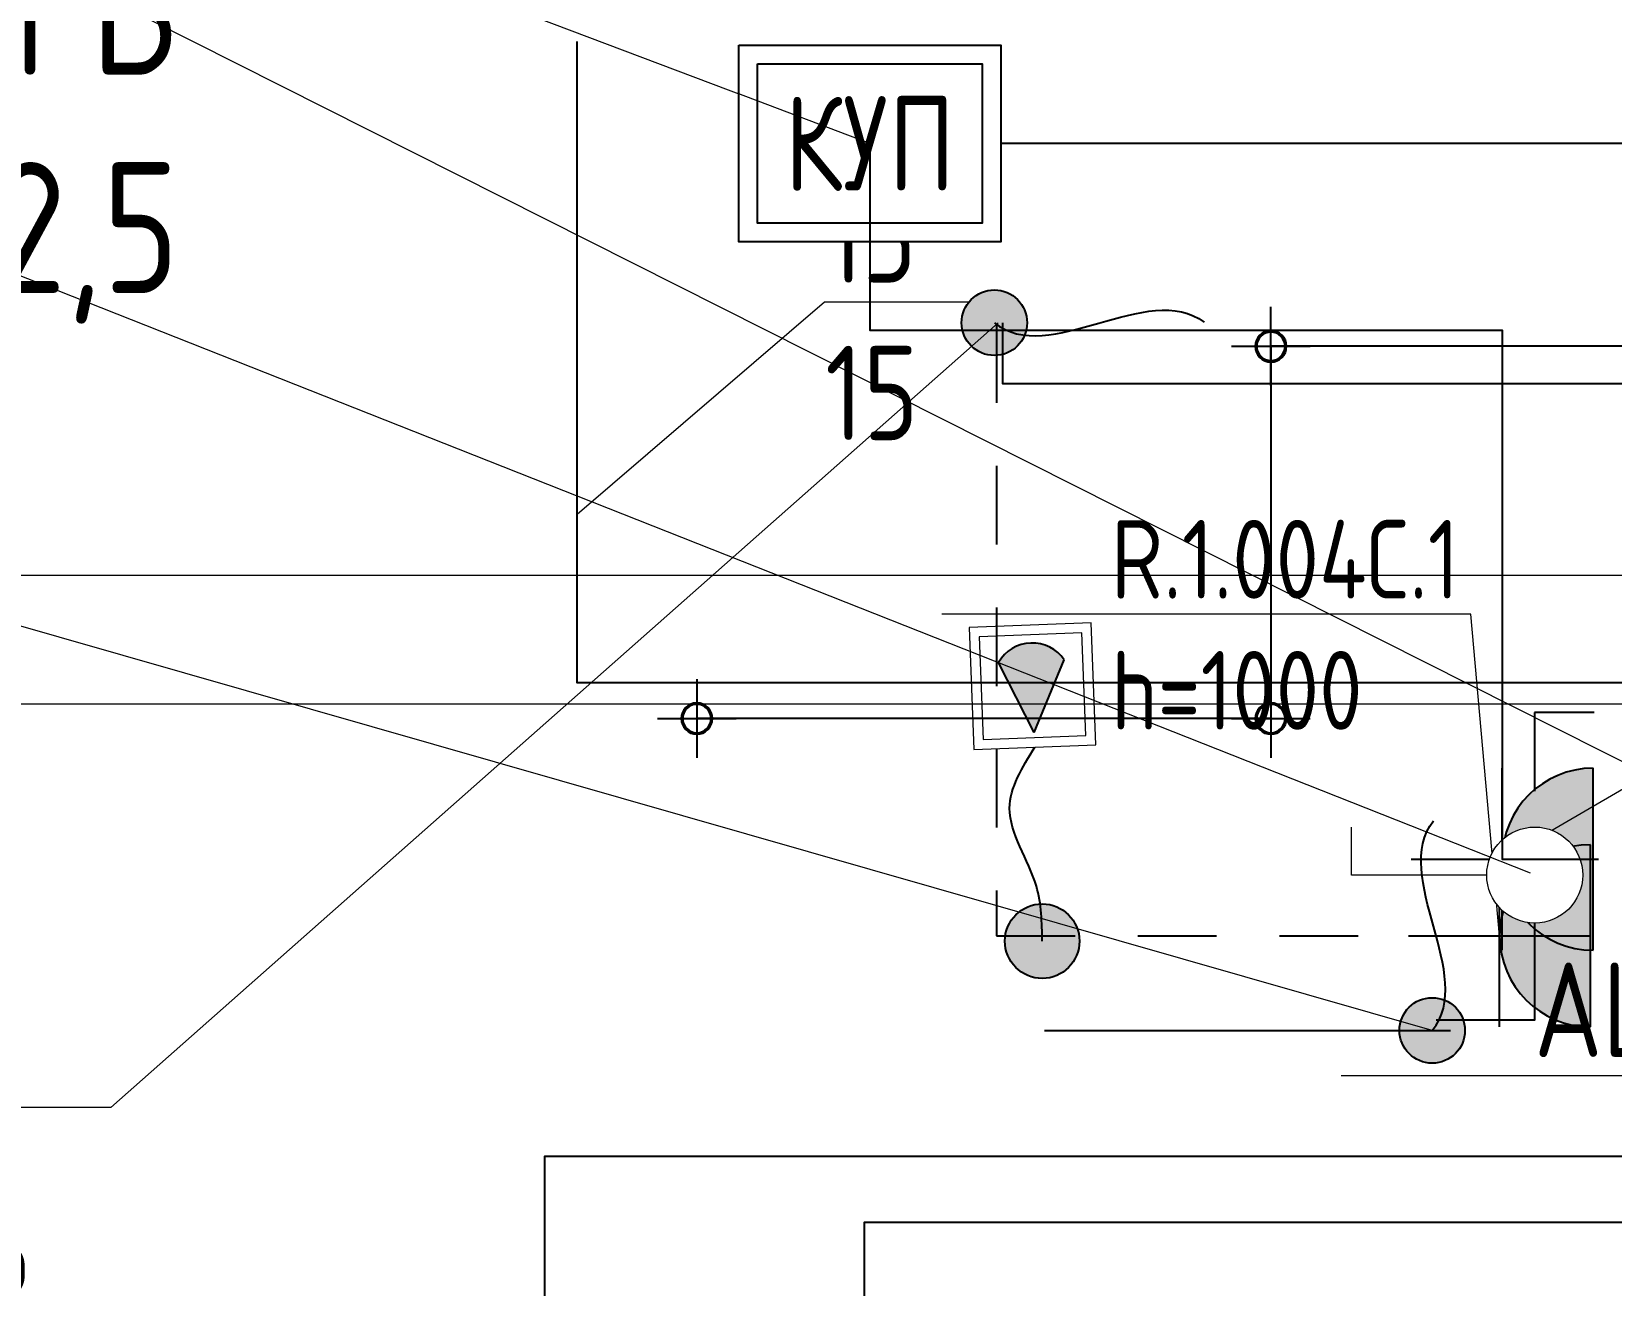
# Model space of a CAD drawing. Header units: millimetres. Extents: x -298345 to 861279, y -149517 to 72226.
# Drawn here: x 190290 to 193303, y 40010 to 42402 of the extents above; entities that cross this region are included whole.
import ezdxf
from ezdxf import colors
from ezdxf.entities.mleader import LeaderData, LeaderLine
from ezdxf.enums import TextEntityAlignment as Align
from ezdxf.math import Vec2, Vec3

# ---------------------------------------------------------------- set-up
doc = ezdxf.new("R2010")
doc.units = ezdxf.units.MM
doc.linetypes.add('JIS_02_0.7', pattern=[1.35, 0.75, -0.6])
doc.layers.get('0').update_dxf_attribs({"plot": 0})
for name, color, linetype in [('0_UNC_1 Сети. Оборудование', 1, 'Continuous'), ('0_UNC_10 ОВ. Оборудование', 1, 'Continuous'), ('0_UNC_12 ДСУП. Оборудование', 104, 'Continuous'), ('0_UNC_12 ДСУП. Трассы', 104, 'Continuous'), ('0_UNC_2 Розетки. Трассы', 1, 'Continuous'), ('0_UNC_3 Свет. Выключатели 230', 1, 'Continuous'), ('0_UNC_3 Свет. Выключатели 230. Трассы', 1, 'Continuous'), ('0_UNC_3 Свет. Трассы', 1, 'Continuous'), ('0_UNC_3.2 Аварийный свет. Оборудование', 1, 'Continuous'), ('0_UNC_3.2 Аварийный свет. Трассы', 1, 'Continuous'), ('0_UNC_4 LED. Выключатели', 1, 'Continuous'), ('0_UNC_4 LED. Оборудование 24', 1, 'Continuous'), ('0_UNC_6 WD. Оборудование', 1, 'Continuous'), ('0_UNC_9 ВК. Оборудование', 5, 'Continuous')]:
    doc.layers.add(name, color=color, linetype=linetype)
doc.layers.add('0_UNC_2 Розетки. Оборудование', color=7, linetype='Continuous', true_color=0x991b1e)
doc.layers.add('0_UNC_3 Свет. Оборудование', color=7, linetype='Continuous', true_color=0x991b1e)
doc.styles.add('Unecom', font='GOST2304A_0.ttf', dxfattribs={"height": 2.5})
doc.styles.add('СПДС1.8', font='isocpeur.ttf', dxfattribs={"width": 0.8, "height": 1.8})
doc.linetypes.add('зигзаг', pattern='A,0.00254,-5.08,[131,ltypeshp.shx,S=5.08,R=0,X=-5.08,Y=0],-10.16,[131,ltypeshp.shx,S=5.08,R=180,X=5.08,Y=0],-5.08', length=20.32254)
pattern_1 = [(0, (-2.5674, 3.856), (0, 6.985), [5.08, -1.905]), (90, (-2.5674, 3.856), (-6.985, 4e-16), [5.08, -1.905])]

# ---------------------------------------------------------------- blocks, each defined once
blk = doc.blocks.new('_None')
blk = doc.blocks.new('*U310')
at = {"ltscale": 0.4}
h = blk.add_hatch(color=0, dxfattribs=at)
h.dxf.hatch_style = 1
h.paths.add_polyline_path([(0, 1.737, 0.414214), (-1.737, 0), (0, 0)])
h = blk.add_hatch(color=0, dxfattribs=at)
h.dxf.hatch_style = 1
h.paths.add_polyline_path([(0, 1.737), (0, 0), (1.737, 0, 0.414214)])
at = {"color": 0, "ltscale": 0.4}
blk.add_lwpolyline([(0, 3.475), (0, 0)], dxfattribs=at)
at = {"color": 0, "linetype": 'ByBlock', "lineweight": -2}
for points in [[(-1.737, 1.737), (1.737, 1.737)], [(-1.737, 0), (1.737, 0)]]:
    blk.add_lwpolyline(points, dxfattribs=at)
blk.add_arc((0, 0), 1.737, 0, 180, dxfattribs=at)
at = {"color": 18, "true_color": 0x000000, "style": 'Unecom', "flags": 1}
for tag, p in [('НАЗНАЧЕНИЕ', (-2.52, 0.678)), ('ГРУППА', (-2.52, -2.272))]:
    blk.add_attdef(tag, p, '', height=2.5, rotation=180, dxfattribs=at)
at = {"layer": 'Defpoints', "style": 'Unecom'}
for tag, p in [('АТРИБУТ', (12.974, 0.678)), ('МОДЕЛЬ', (12.974, -2.272))]:
    blk.add_attdef(tag, p, '', height=2.5, rotation=180, dxfattribs=at)
blk = doc.blocks.new('*U328')
at = {"ltscale": 0.4}
h = blk.add_hatch(color=0, dxfattribs=at)
h.dxf.hatch_style = 1
h.paths.add_polyline_path([(0, -1.737), (0, 0), (-1.737, 0, 0.414214)])
h = blk.add_hatch(color=0, dxfattribs=at)
h.dxf.hatch_style = 1
h.paths.add_polyline_path([(0, -1.737, 0.414214), (1.737, 0), (0, 0)])
at = {"color": 0, "linetype": 'ByBlock', "lineweight": -2}
for points in [[(1.737, 0), (-1.737, 0)], [(1.737, -1.737), (-1.737, -1.737)]]:
    blk.add_lwpolyline(points, dxfattribs=at)
at = {"color": 0, "ltscale": 0.4}
blk.add_lwpolyline([(0, -3.475), (0, 0)], dxfattribs=at)
at = {"color": 0, "linetype": 'ByBlock', "lineweight": -2}
blk.add_arc((0, 0), 1.737, 180, 0, dxfattribs=at)
at = {"color": 18, "true_color": 0x000000, "style": 'Unecom', "flags": 1}
for tag, p in [('НАЗНАЧЕНИЕ', (-2.52, 0.678)), ('ГРУППА', (-2.52, -2.272))]:
    blk.add_attdef(tag, p, '', height=2.5, rotation=180, dxfattribs=at)
at = {"layer": 'Defpoints', "style": 'Unecom'}
for tag, p in [('АТРИБУТ', (12.974, 0.678)), ('МОДЕЛЬ', (12.974, -2.272))]:
    blk.add_attdef(tag, p, '', height=2.5, rotation=180, dxfattribs=at)
blk = doc.blocks.new('*U160')
h = blk.add_hatch()
h.set_pattern_fill('ANGLE', color=0)
h.set_pattern_definition(pattern_1)
h.paths.add_polyline_path([(1.25, -1.25, 1), (-1.25, -1.25, 1)])
at = {"linetype": 'ByBlock'}
h = blk.add_hatch(color=0, dxfattribs=at)
h.dxf.hatch_style = 1
h.paths.add_polyline_path([(-1.25, -1.25, 1), (1.25, -1.25, 1)])
at = {"color": 0, "linetype": 'ByBlock'}
blk.add_circle((0, -1.25), 1.25, dxfattribs=at)
at = {"color": 0, "linetype": 'ByBlock', "start_tangent": (-6.497386, -7.49885), "end_tangent": (-7.960876, -9.803851)}
blk.add_spline([(0, -1.25), (-0.184, -9.248)], degree=3, dxfattribs=at)
blk = doc.blocks.new('Протечки2')
at = {"linetype": 'ByBlock'}
h = blk.add_hatch(color=5, dxfattribs=at)
h.dxf.hatch_style = 1
h.paths.add_polyline_path([(-177.7, 0, 1), (177.7, 0, 1)])
h = blk.add_hatch(color=5, dxfattribs=at)
h.dxf.hatch_style = 1
h.paths.add_polyline_path([(0, -994.6), (-156.5, -1335, 0.549868), (156.5, -1335)])
at = {"color": 5, "linetype": 'ByBlock', "lineweight": 5}
blk.add_lwpolyline([(290.8, -924.8), (-290.8, -924.8), (-290.8, -1506.4), (290.8, -1506.4)], close=True, dxfattribs=at)
blk.add_lwpolyline([(244.6, -971), (-244.6, -971), (-244.6, -1460.2), (244.6, -1460.2), (244.6, -971)], dxfattribs=at)
at = {"color": 5, "linetype": 'ByBlock'}
for points in [[(0, -994.6), (-156.5, -1335)], [(0, -994.6), (156.5, -1335)]]:
    blk.add_lwpolyline(points, dxfattribs=at)
blk.add_circle((0, 0), 177.7, dxfattribs=at)
blk.add_arc((0, -1235.7), 185.4, 212.38999, 327.61001, dxfattribs=at)
blk.add_spline([(0, 0), (17.7, -263), (130.8, -638.9), (0, -924.8)], degree=3, dxfattribs=at)
blk = doc.blocks.new('ELF Встраиваемый точечный светильник - Точечный встраиваемый светильник-1896823-План расположения приборов освещения_ выключателей_ групп освещения 1-го этажа на отм_ 0_000')
at = {"color": 0}
for p, q in [((0, 75), (0, -75)), ((-75, 0), (75, 0))]:
    blk.add_line(p, q, dxfattribs=at)
for radius, start, end in [(30, 0, 180), (30, 180, 360), (27, 0, 180), (27, 180, 360)]:
    blk.add_arc((0, 0), radius, start, end, dxfattribs=at)
at = {"color": 0, "style": 'Unecom', "flags": 9}
for tag in ['ГРУППА', 'МОЩНОСТЬ', 'НАИМЕНОВАНИЕ']:
    blk.add_attdef(tag, (0, 0), '', height=2.5, dxfattribs=at)
blk = doc.blocks.new('ELF Встраиваемый точечный светильник - Точечный встраиваемый светильник-V152-План расположения приборов освещения_ выключателей_ групп освещения 1-го этажа на отм_ 0_000')
at = {"color": 0}
for p, q in [((0, -75), (0, 75)), ((-75, 0), (75, 0))]:
    blk.add_line(p, q, dxfattribs=at)
for radius, start, end in [(30, 0, 180), (30, 180, 0), (27, 360, 180), (27, 180, 360)]:
    blk.add_arc((0, 0), radius, start, end, dxfattribs=at)
at = {"color": 0, "style": 'Unecom', "flags": 9}
for tag in ['ГРУППА', 'МОЩНОСТЬ', 'НАИМЕНОВАНИЕ']:
    blk.add_attdef(tag, (0, 0), '', height=2.5, dxfattribs=at)
blk = doc.blocks.new('*U112')
at = {"color": 0}
blk.add_wipeout([(-0.867, 0.857), (-0.864, 0.935), (-0.849, 1.041), (-0.806, 1.186), (-0.751, 1.301), (-0.648, 1.44), (-0.501, 1.575), (-0.34, 1.661), (-0.16, 1.719), (0.007, 1.733), (0.198, 1.711), (0.389, 1.64), (0.524, 1.558), (0.642, 1.449), (0.758, 1.3), (0.813, 1.168), (0.85, 1.021), (0.863, 0.87), (0.856, 0.748), (0.834, 0.63), (0.785, 0.505), (0.707, 0.365), (0.629, 0.271), (0.522, 0.175), (0.379, 0.087), (0.199, 0.027), (0, 0), (-0.126, 0.012), (-0.303, 0.055), (-0.47, 0.138), (-0.589, 0.231), (-0.721, 0.391), (-0.796, 0.536), (-0.855, 0.723)], dxfattribs=at)
blk.add_wipeout([(-0.867, 0.867), (-0.862, 0.958), (-0.842, 1.074), (-0.806, 1.186), (-0.751, 1.301), (-0.687, 1.396), (-0.608, 1.485), (-0.501, 1.575), (-0.409, 1.632), (-0.271, 1.691), (-0.16, 1.719), (-0.037, 1.733), (0.05, 1.733), (0.198, 1.711), (0.339, 1.665), (0.438, 1.615), (0.555, 1.533), (0.642, 1.449), (0.727, 1.34), (0.789, 1.228), (0.838, 1.09), (0.863, 0.952), (0.863, 0.788), (0.834, 0.63), (0.775, 0.477), (0.707, 0.365), (0.629, 0.271), (0.522, 0.175), (0.411, 0.104), (0.281, 0.047), (0.117, 0.008), (-0.059, 0.002), (-0.194, 0.022), (-0.346, 0.072), (-0.47, 0.138), (-0.589, 0.231), (-0.679, 0.328), (-0.763, 0.455), (-0.83, 0.617), (-0.86, 0.757)], dxfattribs=at)
at = {"color": 0, "lineweight": 13}
blk.add_lwpolyline([(0, 1.734), (0, 4.179), (0.867, 4.179)], dxfattribs=at)
blk.add_circle((0, 0.867), 0.867, dxfattribs=at)
blk.add_circle((0, 0.867), 0.867, dxfattribs=at)
blk.add_circle((0, 0.867), 0.867, dxfattribs=at)
blk.add_circle((0, 0.867), 0.867, dxfattribs=at)
blk.add_circle((0, 0.867), 0.867, dxfattribs=at)
blk.add_circle((0, 0.867), 0.867, dxfattribs=at)
at = {"color": 0, "style": 'Unecom', "flags": 9}
for tag in ['ГРУППА', 'НАИМЕНОВАНИЕ']:
    blk.add_attdef(tag, (0, 0), '', height=2.5, dxfattribs=at)
blk = doc.blocks.new('*U226')
h = blk.add_hatch()
h.set_pattern_fill('ANGLE', color=0)
h.set_pattern_definition(pattern_1)
h.paths.add_polyline_path([(1.25, -1.25, 1), (-1.25, -1.25, 1)])
at = {"linetype": 'ByBlock'}
h = blk.add_hatch(color=0, dxfattribs=at)
h.dxf.hatch_style = 1
h.paths.add_polyline_path([(1.25, -1.26, 1), (-1.25, -1.24, 1)])
at = {"color": 0, "linetype": 'ByBlock'}
blk.add_circle((0, -1.25), 1.25, dxfattribs=at)
at = {"color": 0, "linetype": 'ByBlock', "start_tangent": (6.556423, 7.447288), "end_tangent": (8.038076, 9.740656)}
blk.add_spline([(0, -1.25), (0.248, 6.746)], degree=3, dxfattribs=at)
blk = doc.blocks.new('*U28')
at = {"linetype": 'ByBlock'}
blk.add_wipeout([(1.881, 2.516), (1.881, -2.484), (-1.869, -2.484), (-1.869, 2.516)], dxfattribs=at)
at = {"linetype": 'ByBlock', "lineweight": -2}
for points in [[(1.881, 2.516), (1.881, -2.484), (-1.869, -2.484), (-1.869, 2.516)], [(1.524, 2.159), (1.524, -2.127), (-1.512, -2.127), (-1.512, 2.159)]]:
    blk.add_lwpolyline(points, close=True, dxfattribs=at)
at = {"linetype": 'ByBlock', "lineweight": -2, "style": 'СПДС1.8', "width": 0.8}
blk.add_text('КУП', height=1.8, rotation=270, dxfattribs=at).set_placement((0.006, 0.016), align=Align.MIDDLE_CENTER)

msp = doc.modelspace()

# ---------------------------------------------------------------- linework, layer by layer
at = {"layer": '0_UNC_12 ДСУП. Трассы'}
msp.add_lwpolyline([(191287.7, 43111.9), (191287.7, 43387.1), (193836.6, 43387.1), (193836.6, 42188.5), (191888.6, 42188.5)], dxfattribs=at)
at = {"layer": '0_UNC_2 Розетки. Трассы', "color": 1, "ltscale": 200}
msp.add_lwpolyline([(191330.1, 43179.1), (191330.1, 43178.6), (194018.2, 43178.6), (194018.2, 41880.2), (194018.2, 41730.2), (192142.1, 41730.2), (192142.1, 41846.7)], dxfattribs=at)
at = {"layer": '0_UNC_2 Розетки. Трассы', "color": 1, "linetype": 'JIS_02_0.7', "ltscale": 200}
msp.add_lwpolyline([(192130.1, 41843.6), (192130.1, 40677.3), (193263.6, 40677.3)], dxfattribs=at)
at = {"layer": '0_UNC_3 Свет. Выключатели 230. Трассы', "linetype": 'JIS_02_0.7', "ltscale": 200}
msp.add_lwpolyline([(193540.2, 40900.5), (193540.2, 40900.5), (193540.2, 40900.5), (193540.2, 41103.4), (193156.8, 41103.4), (193156.8, 40791.2)], dxfattribs=at)
at = {"layer": '0_UNC_3 Свет. Трассы'}
for points in [[(193540.2, 40900.5), (193540.2, 41091.7), (193540.2, 41801.7), (192653.6, 41801.7), (192653.6, 41091.7), (191558.6, 41091.7)], [(193156.8, 40791.2), (193156.8, 40516.1), (192969, 40516.1)]]:
    msp.add_lwpolyline(points, dxfattribs=at)
at = {"layer": '0_UNC_3.2 Аварийный свет. Трассы'}
for points in [[(194151.8, 34482.1), (194151.8, 35852.4), (192430.6, 35852.4), (192430.6, 35336.8), (190075.1, 35336.8), (190075.1, 38026.7), (193107.6, 38026.7), (193107.6, 38995.2), (194482.3, 38995.2), (194482.3, 39701.2), (195234.6, 39701.2), (195234.6, 40097.7), (194018.2, 40097.7), (194018.2, 43271.1), (193498.6, 43271.1), (193498.6, 41259.5), (193398.6, 41159.5), (191330.1, 41159.5), (191330.1, 42382.8)], [(186157.4, 37824.6), (189648, 37824.6), (189648, 38222.2), (189648, 38222.2), (191878.6, 38222.2), (191878.6, 38222.2), (191878.6, 40131.3), (191878.6, 40131.3), (193498.6, 40131.3), (193638.4, 40131.3), (193638.4, 41059.5), (193538.4, 41159.5), (191330.1, 41159.5), (191330.1, 42382.8)]]:
    msp.add_lwpolyline(points, dxfattribs=at)
msp.add_lwpolyline([(186205, 31822.8), (185320.9, 31822.8), (185320.9, 30606.4), (187113.6, 30606.4, -1), (187313.6, 30606.4), (187744.3, 30606.4, -1), (187944.3, 30606.4), (189368.6, 30606.4), (189368.6, 37724.6, -1), (189368.6, 37924.6), (189368.6, 38446.7), (189368.6, 38446.7), (191268.6, 38446.7), (191268.6, 38446.7), (191268.6, 40256.7), (191268.6, 40256.7), (193498.6, 40256.7), (193498.6, 40256.7), (193498.6, 41059.5), (193398.6, 41159.5), (191330.1, 41159.5), (191330.1, 42382.8)], format="xyb", dxfattribs=at)
at = {"layer": '0_UNC_4 LED. Оборудование 24', "color": 6, "linetype": 'зигзаг', "ltscale": 10}
msp.add_lwpolyline([(192222, 40496.7), (192996.4, 40496.7)], dxfattribs=at)

# ---------------------------------------------------------------- block references
at = {"layer": '0_UNC_12 ДСУП. Оборудование', "xscale": 100, "yscale": 100, "zscale": 100, "rotation": 89.99999999999999}
msp.add_blockref('*U310', (193268.6, 40823.3), dxfattribs=at)
at = {"layer": '0_UNC_2 Розетки. Оборудование', "linetype": 'ByBlock', "xscale": 49.99999999999999, "yscale": 49.99999999999999, "zscale": 49.99999999999999, "rotation": 91.44414971166562}
msp.add_blockref('*U160', (192063.7, 41845.1), dxfattribs=at)
at = {"layer": '0_UNC_2 Розетки. Оборудование', "xscale": 100, "yscale": 100, "zscale": 100, "rotation": 270}
msp.add_blockref('*U328', (193263.6, 40677.3), dxfattribs=at)
at = {"layer": '0_UNC_3 Свет. Оборудование'}
for name, p in [('ELF Встраиваемый точечный светильник - Точечный встраиваемый светильник-V152-План расположения приборов освещения_ выключателей_ групп освещения 1-го этажа на отм_ 0_000', (192653.6, 41801.7)), ('ELF Встраиваемый точечный светильник - Точечный встраиваемый светильник-1896823-План расположения приборов освещения_ выключателей_ групп освещения 1-го этажа на отм_ 0_000', (191558.6, 41091.7)), ('ELF Встраиваемый точечный светильник - Точечный встраиваемый светильник-1896823-План расположения приборов освещения_ выключателей_ групп освещения 1-го этажа на отм_ 0_000', (192653.6, 41091.7))]:
    msp.add_blockref(name, p, dxfattribs=at)
at = {"layer": '0_UNC_3 Свет. Оборудование', "linetype": 'ByBlock', "xscale": 49.99999999999999, "yscale": 49.99999999999999, "zscale": 49.99999999999999, "rotation": 1.444149711665488}
msp.add_blockref('*U226', (192959.8, 40559.2), dxfattribs=at)
at = {"layer": '0_UNC_6 WD. Оборудование', "color": 5, "xscale": 0.4004346142049287, "yscale": 0.4004346142049287, "zscale": 0.4004346142049287, "rotation": 182.1972767359198}
msp.add_blockref('Протечки2', (192217.4, 40667.1), dxfattribs=at)

# ---------------------------------------------------------------- leaders
at = {"layer": '0_UNC_1 Сети. Оборудование'}
ml = msp.add_multileader_mtext('Standard', dxfattribs=at)
ml.set_content('От ГРЩ-ХБК \\P1кл ЩР-КПП1\\P1кл ЩР-КПП2', color=7, style='Unecom')
ml.set_leader_properties(color=7, linetype='ByLayer', lineweight=13)
ml.set_arrow_properties(name='NONE')
ml.build(insert=Vec2(0, 0))
ml.multileader.update_dxf_attribs({"has_dogleg": 0, "text_left_attachment_type": 6, "text_right_attachment_type": 6, "text_bottom_attachment_type": 10, "dogleg_length": 0.08, "arrow_head_size": 0, "scale": 100})
ctx = ml.context
ctx.base_point, ctx.scale, ctx.char_height, ctx.arrow_head_size, ctx.plane_origin = Vec3(52991, 43394.9), 100, 350, 0, Vec3(39837.3, 41901.2)
ctx.left_attachment, ctx.right_attachment, ctx.top_attachment = 6, 6, 10
notes = []
notes.append((ctx, [(0, (1, 1, 0), (52983, 43394.9), (1, 0), 8, [(0, [(52076.5, 43987.2)], 0, [])])]))
ctx.mtext.insert, ctx.mtext.width, ctx.mtext.flow_direction = Vec3(52993, 43814.9), 3013.987, 5
ml = msp.add_multileader_mtext('Standard', dxfattribs=at)
ml.set_content('ЩО-1\\Pот ЩР-01\\PВxШxГ 600x400x200 мм', color=7, style='Unecom')
ml.set_leader_properties(color=7, linetype='ByLayer', lineweight=13)
ml.set_arrow_properties(name='NONE')
ml.build(insert=Vec2(0, 0))
ml.multileader.update_dxf_attribs({"has_dogleg": 0, "text_left_attachment_type": 6, "text_right_attachment_type": 6, "text_bottom_attachment_type": 10, "arrow_head_size": 0, "scale": 150})
ctx = ml.context
ctx.base_point, ctx.scale, ctx.char_height, ctx.arrow_head_size, ctx.landing_gap_size, ctx.plane_origin = Vec3(40486.6, 41610.9), 150, 350, 0, 3, Vec3(25547.4, 40636.7)
ctx.left_attachment, ctx.right_attachment, ctx.top_attachment = 6, 6, 10
notes.append((ctx, [(1, (1, 1, 0), (43473.3, 41610.9), (-1, 0), 12, [(0, [(44505, 43674.5)], 0, [])])]))
ctx.mtext.insert, ctx.mtext.width, ctx.mtext.flow_direction = Vec3(40489.6, 42030.9), 3141.572, 5
ml = msp.add_multileader_mtext('Standard', dxfattribs=at)
ml.set_content('FCP21\\Pот ЩСПЗ-ХБК', color=7, style='Unecom')
ml.set_leader_properties(color=7, linetype='ByLayer', lineweight=13)
ml.set_arrow_properties(name='NONE')
ml.build(insert=Vec2(0, 0))
ml.multileader.update_dxf_attribs({"has_dogleg": 0, "text_left_attachment_type": 6, "text_right_attachment_type": 6, "text_bottom_attachment_type": 10, "dogleg_length": 0.08, "arrow_head_size": 0, "scale": 100})
ctx = ml.context
ctx.base_point, ctx.scale, ctx.char_height, ctx.arrow_head_size, ctx.plane_origin = Vec3(52989, 37930.6), 100, 350, 0, Vec3(30931.3, 39658.7)
ctx.left_attachment, ctx.right_attachment, ctx.top_attachment = 6, 6, 10
notes.append((ctx, [(0, (1, 1, 0), (52981, 37930.6), (1, 0), 8, [(0, [(48647.3, 41770.3)], 0, [])])]))
ctx.mtext.insert, ctx.mtext.width, ctx.mtext.flow_direction = Vec3(52991, 38350.6), 2509.844, 5
at = {"layer": '0_UNC_10 ОВ. Оборудование', "ltscale": 2}
ml = msp.add_multileader_mtext('Standard', dxfattribs=at)
ml.set_content('ЭКВ.0.004Т.1', color=7, style='Unecom')
ml.set_leader_properties(color=7, linetype='ByLayer', lineweight=13)
ml.set_arrow_properties(name='NONE')
ml.build(insert=Vec2(0, 0))
ml.multileader.update_dxf_attribs({"text_left_attachment_type": 6, "text_right_attachment_type": 6, "text_bottom_attachment_type": 10, "dogleg_length": 0, "arrow_head_size": 0, "scale": 100})
ctx = ml.context
ctx.base_point, ctx.scale, ctx.char_height, ctx.arrow_head_size, ctx.plane_origin = Vec3(52381.9, 40940.9), 100, 250, 0, Vec3(54802.3, 44371.1)
ctx.left_attachment, ctx.right_attachment, ctx.top_attachment = 6, 6, 10
notes.append((ctx, [(1, (1, 1, 0), (52381.9, 40940.9), (1, 0), 0, [(0, [(51665.1, 40309.9)], 0, [])])]))
ctx.mtext.insert, ctx.mtext.width, ctx.mtext.flow_direction = Vec3(52383.9, 41240.9), 2380.341, 5
at = {"layer": '0_UNC_12 ДСУП. Трассы', "ltscale": 2}
ml = msp.add_multileader_mtext('Standard', dxfattribs=at)
ml.set_content('РЕ.1.004C.1\\PПУГВ 1х2,5', color=7, style='Unecom')
ml.set_leader_properties(color=7, linetype='ByLayer', lineweight=13)
ml.build(insert=Vec2(0, 0))
ml.multileader.update_dxf_attribs({"text_left_attachment_type": 6, "text_right_attachment_type": 6, "text_bottom_attachment_type": 10, "dogleg_length": 0, "arrow_head_size": 0, "scale": 100})
ctx = ml.context
ctx.base_point, ctx.scale, ctx.char_height, ctx.arrow_head_size, ctx.plane_origin = Vec3(194852.3, 41849.7), 100, 250, 0, Vec3(186078.1, 36116.9)
ctx.left_attachment, ctx.right_attachment, ctx.top_attachment, ctx.text_align_type = 6, 6, 10, 2
notes.append((ctx, [(0, (1, 1, 0), (194852.3, 41849.7), (1, 0), 0, [(0, [(193094.9, 40823.3)], 0, [])])]))
ctx.mtext.insert, ctx.mtext.width, ctx.mtext.alignment, ctx.mtext.flow_direction = Vec3(196170.6, 42149.7), 0.00025, 3, 5
at = {"layer": '0_UNC_2 Розетки. Оборудование', "color": 7, "ltscale": 200}
ml = msp.add_multileader_mtext('Standard', dxfattribs=at)
ml.set_content('R.1.004С.1\\PПолотенцесушитель\\Ph=670', color=7, style='Unecom')
ml.set_leader_properties(color=7, linetype='ByLayer', lineweight=13)
ml.set_arrow_properties(name='NONE')
ml.build(insert=Vec2(0, 0))
ml.multileader.update_dxf_attribs({"text_left_attachment_type": 6, "text_right_attachment_type": 6, "text_bottom_attachment_type": 10, "dogleg_length": 0.08, "arrow_head_size": 100, "scale": 100})
ctx = ml.context
ctx.base_point, ctx.scale, ctx.char_height, ctx.arrow_head_size, ctx.landing_gap_size, ctx.plane_origin = Vec3(187841.4, 40350), 100, 250, 100, 0, Vec3(-97750.8, 3921)
ctx.left_attachment, ctx.right_attachment, ctx.top_attachment = 6, 6, 10
notes.append((ctx, [(1, (1, 1, 0), (190440.6, 40350), (-1, 0), 8, [(0, [(192133.6, 41846.7)], 0, [])])]))
ctx.mtext.insert, ctx.mtext.flow_direction = Vec3(187841.4, 40650), 5
ml = msp.add_multileader_mtext('Standard', dxfattribs=at)
ml.set_content('R.1.004С.1\\Ph=1000', color=7, style='Unecom')
ml.set_leader_properties(color=7, linetype='ByLayer', lineweight=13)
ml.set_arrow_properties(name='NONE')
ml.build(insert=Vec2(0, 0))
ml.multileader.update_dxf_attribs({"text_left_attachment_type": 6, "text_right_attachment_type": 6, "text_bottom_attachment_type": 10, "arrow_head_size": 1})
ctx = ml.context
ctx.base_point, ctx.char_height, ctx.arrow_head_size, ctx.landing_gap_size, ctx.plane_origin = Vec3(192348.4, 41290.5), 150, 1, 0, Vec3(-97227.2, 5587.5)
ctx.left_attachment, ctx.right_attachment, ctx.top_attachment = 6, 6, 10
notes.append((ctx, [(1, (1, 1, 0), (193035.2, 41290.5), (-1, 0), 0.08, [(0, [(193089.9, 40677.3)], 0, [])])]))
ctx.mtext.insert, ctx.mtext.flow_direction = Vec3(192348.4, 41470.5), 5
ml = msp.add_multileader_mtext('Standard', dxfattribs=at)
ml.set_content('R.1.003С.1\\Ph=1000\\Pвертикально расположенные розетки в общей рамке', color=7, style='Unecom')
ml.set_leader_properties(color=7, linetype='ByLayer', lineweight=13)
ml.set_arrow_properties(name='NONE')
ml.build(insert=Vec2(0, 0))
ml.multileader.update_dxf_attribs({"text_left_attachment_type": 6, "text_right_attachment_type": 6, "text_bottom_attachment_type": 10, "dogleg_length": 0.08, "arrow_head_size": 100, "scale": 100})
ctx = ml.context
ctx.base_point, ctx.scale, ctx.char_height, ctx.arrow_head_size, ctx.landing_gap_size, ctx.plane_origin = Vec3(199259.1, 41119), 100, 250, 100, 0, Vec3(-95330.5, 74846)
ctx.left_attachment, ctx.right_attachment, ctx.top_attachment = 6, 6, 10
notes.append((ctx, [(0, (1, 1, 0), (199251.1, 41119), (1, 0), 8, [(0, [(195860.6, 39327.9)], 0, [])])]))
ctx.mtext.insert, ctx.mtext.width, ctx.mtext.flow_direction = Vec3(199259.1, 41440.3), 1232.351, 5
at = {"layer": '0_UNC_3 Свет. Выключатели 230', "color": 7, "ltscale": 200}
ml = msp.add_multileader_mtext('Standard', dxfattribs=at)
ml.set_content('L.1.004C.1\\Ph=900', color=7, style='Unecom')
ml.set_leader_properties(color=7, linetype='ByLayer', lineweight=13)
ml.set_arrow_properties(name='NONE')
ml.build(insert=Vec2(0, 0))
ml.multileader.update_dxf_attribs({"text_left_attachment_type": 6, "text_right_attachment_type": 6, "text_bottom_attachment_type": 10, "dogleg_length": 0.08, "arrow_head_size": 100, "scale": 100})
ctx = ml.context
ctx.base_point, ctx.scale, ctx.char_height, ctx.arrow_head_size, ctx.landing_gap_size, ctx.plane_origin = Vec3(187608.5, 43326.7), 100, 250, 100, 0, Vec3(-98710.4, 4055.5)
ctx.left_attachment, ctx.right_attachment, ctx.top_attachment, ctx.text_align_type = 6, 6, 10, 2
notes.append((ctx, [(1, (1, 1, 0), (188725.4, 43326.7), (-1, 0), 8, [(0, [(193540.2, 40900.5)], 0, [])])]))
ctx.mtext.insert, ctx.mtext.alignment, ctx.mtext.flow_direction = Vec3(188717.4, 43626.7), 3, 5
at = {"layer": '0_UNC_3.2 Аварийный свет. Оборудование'}
ml = msp.add_multileader_mtext('Standard', dxfattribs=at)
ml.set_content('13\\P15', color=7, style='Unecom')
ml.set_leader_properties(color=7, linetype='ByLayer', lineweight=13)
ml.set_arrow_properties(name='NONE')
ml.build(insert=Vec2(0, 0))
ml.multileader.update_dxf_attribs({"text_left_attachment_type": 6, "text_right_attachment_type": 6, "text_bottom_attachment_type": 10, "dogleg_length": 0, "arrow_head_size": 0, "scale": 75})
ctx = ml.context
ctx.base_point, ctx.scale, ctx.char_height, ctx.arrow_head_size, ctx.landing_gap_size, ctx.plane_origin = Vec3(191801.9, 41886.7), 75, 180, 0, 1.5, Vec3(195745, 44864.5)
ctx.left_attachment, ctx.right_attachment, ctx.top_attachment = 6, 6, 10
notes.append((ctx, [(1, (1, 1, 0), (191801.9, 41886.7), (1, 0), 0, [(0, [(191330.1, 41481.2)], 0, [])])]))
ctx.mtext.insert, ctx.mtext.flow_direction = Vec3(191803.4, 42102.7), 5
ml = msp.add_multileader_mtext('Standard', dxfattribs=at)
ml.set_content('AL.1.005.1', color=7, style='Unecom')
ml.set_leader_properties(color=7, linetype='ByLayer', lineweight=13)
ml.set_arrow_properties(name='NONE')
ml.build(insert=Vec2(0, 0))
ml.multileader.update_dxf_attribs({"text_left_attachment_type": 6, "text_right_attachment_type": 6, "text_bottom_attachment_type": 10, "dogleg_length": 0, "arrow_head_size": 0, "scale": 75})
ctx = ml.context
ctx.base_point, ctx.scale, ctx.char_height, ctx.arrow_head_size, ctx.landing_gap_size, ctx.plane_origin = Vec3(193155.3, 40410.3), 75, 180, 0, 1.5, Vec3(196052.2, 43633.6)
ctx.left_attachment, ctx.right_attachment, ctx.top_attachment, ctx.text_align_type = 6, 6, 10, 2
notes.append((ctx, [(0, (1, 1, 0), (193969.8, 40410.3), (-1, 0), 0, [(0, [(194018.2, 40097.7)], 0, [])])]))
ctx.mtext.insert, ctx.mtext.width, ctx.mtext.alignment, ctx.mtext.flow_direction = Vec3(193968.3, 40626.3), 1785.256, 3, 5
ml = msp.add_multileader_mtext('Standard', dxfattribs=at)
ml.set_content('AL.1.005.1', color=7, style='Unecom')
ml.set_leader_properties(color=7, linetype='ByLayer', lineweight=13)
ml.set_arrow_properties(name='NONE')
ml.build(insert=Vec2(0, 0))
ml.multileader.update_dxf_attribs({"text_left_attachment_type": 6, "text_right_attachment_type": 6, "text_bottom_attachment_type": 10, "dogleg_length": 0, "arrow_head_size": 0, "scale": 75})
ctx = ml.context
ctx.base_point, ctx.scale, ctx.char_height, ctx.arrow_head_size, ctx.landing_gap_size, ctx.plane_origin = Vec3(194371.7, 40343.4), 75, 180, 0, 1.5, Vec3(197268.6, 43566.7)
ctx.left_attachment, ctx.right_attachment, ctx.top_attachment, ctx.text_align_type = 6, 6, 10, 2
notes.append((ctx, [(0, (1, 1, 0), (195186.1, 40343.4), (-1, 0), 0, [(0, [(195234.6, 40030.8)], 0, [])])]))
ctx.mtext.insert, ctx.mtext.width, ctx.mtext.alignment, ctx.mtext.flow_direction = Vec3(195184.6, 40559.4), 1785.256, 3, 5
at = {"layer": '0_UNC_9 ВК. Оборудование', "ltscale": 2}
ml = msp.add_multileader_mtext('Standard', dxfattribs=at)
ml.set_content('НВК.0.015Т.7\\Pдренажные насосы приямка', color=7, style='Unecom')
ml.set_leader_properties(color=7, linetype='ByLayer', lineweight=13)
ml.set_arrow_properties(name='NONE')
ml.build(insert=Vec2(0, 0))
ml.multileader.update_dxf_attribs({"text_left_attachment_type": 6, "text_right_attachment_type": 6, "text_bottom_attachment_type": 10, "dogleg_length": 0, "arrow_head_size": 0, "scale": 100})
ctx = ml.context
ctx.base_point, ctx.scale, ctx.char_height, ctx.arrow_head_size, ctx.plane_origin = Vec3(24327.1, 40209.3), 100, 250, 0, Vec3(26811.6, 42464.8)
ctx.left_attachment, ctx.right_attachment, ctx.top_attachment = 6, 6, 10
notes.append((ctx, [(1, (1, 1, 0), (24327.1, 40209.3), (1, 0), 0, [(1, [(23886.3, 37266.7)], 0, [])])]))
ctx.mtext.insert, ctx.mtext.width, ctx.mtext.flow_direction = Vec3(24329.1, 40530.6), 2380.341, 5
for ctx, leaders in notes:
    for number, flags, end, landing, length, lines in leaders:
        leader = LeaderData()
        leader.index, (leader.has_last_leader_line, leader.has_dogleg_vector, leader.attachment_direction) = number, flags
        leader.last_leader_point, leader.dogleg_vector, leader.dogleg_length = Vec3(end), Vec3(landing), length
        for number, points, colour, breaks in lines:
            line = LeaderLine()
            line.index, line.vertices, line.color, line.breaks = number, Vec3.list(points), colors.encode_raw_color(colour), breaks
            leader.lines.append(line)
        ctx.leaders.append(leader)

# ---------------------------------------------------------------- next in the draw order: block references
at = {"layer": '0_UNC_4 LED. Выключатели', "color": 244, "true_color": 0x991b1e, "xscale": 105.6317492348601, "yscale": 105.6317492348601, "zscale": 105.6317492348601, "rotation": 90}
msp.add_blockref('*U112', (193248.6, 40793.1), dxfattribs=at)

# ---------------------------------------------------------------- next in the draw order: leaders
at = {"layer": '0_UNC_3 Свет. Выключатели 230', "color": 7, "ltscale": 200}
ml = msp.add_multileader_mtext('Standard', dxfattribs=at)
ml.set_content('L.1.004С.1\\Ph=1000 ', color=7, style='Unecom')
ml.set_leader_properties(color=7, linetype='ByLayer', lineweight=13)
ml.set_arrow_properties(name='NONE')
ml.build(insert=Vec2(0, 0))
ml.multileader.update_dxf_attribs({"text_left_attachment_type": 6, "text_right_attachment_type": 6, "text_bottom_attachment_type": 10, "dogleg_length": 0.08, "arrow_head_size": 100, "scale": 100})
ctx = ml.context
ctx.base_point, ctx.scale, ctx.char_height, ctx.arrow_head_size, ctx.landing_gap_size, ctx.plane_origin = Vec3(187600.5, 42548.8), 100, 250, 100, 0, Vec3(-99071.9, 76973.6)
ctx.left_attachment, ctx.right_attachment, ctx.top_attachment, ctx.text_align_type = 6, 6, 10, 2
notes = []
notes.append((ctx, [(1, (1, 1, 0), (188717.4, 42548.8), (-1, 0), 8, [(0, [(193148.6, 40796.7)], 0, [])])]))
ctx.mtext.insert, ctx.mtext.alignment, ctx.mtext.flow_direction = Vec3(188709.4, 42848.8), 3, 5
at = {"layer": '0_UNC_3 Свет. Оборудование', "color": 7, "ltscale": 200}
ml = msp.add_multileader_mtext('Standard', dxfattribs=at)
ml.set_content('L.1.004С.1\\Ph=1075\\Pрасположение блока питания для подсветки определить по месту, управление осуществляется коммутацией цепи 230v', color=7, style='Unecom')
ml.set_leader_properties(color=7, linetype='ByLayer', lineweight=13)
ml.set_arrow_properties(name='NONE')
ml.build(insert=Vec2(0, 0))
ml.multileader.update_dxf_attribs({"text_left_attachment_type": 6, "text_right_attachment_type": 6, "text_bottom_attachment_type": 10, "dogleg_length": 0.08, "arrow_head_size": 100, "scale": 100})
ctx = ml.context
ctx.base_point, ctx.scale, ctx.char_height, ctx.arrow_head_size, ctx.landing_gap_size, ctx.plane_origin = Vec3(184428.3, 41711.9), 100, 250, 100, 0, Vec3(-96741.9, 6926)
ctx.left_attachment, ctx.right_attachment, ctx.top_attachment, ctx.text_align_type = 6, 6, 10, 2
notes.append((ctx, [(1, (1, 1, 0), (188717.4, 41711.9), (-1, 0), 8, [(0, [(192961.3, 40496.7)], 0, [])])]))
ctx.mtext.insert, ctx.mtext.width, ctx.mtext.alignment, ctx.mtext.flow_direction = Vec3(188709.4, 42033.2), 4870.54, 3, 5
ml = msp.add_multileader_mtext('Standard', dxfattribs=at)
ml.set_content('L.1.003С.1\\Ph=2440\\Pрасположение блока питания для подсветки определить по месту, управление осуществляется коммутацией цепи 230v', color=7, style='Unecom')
ml.set_leader_properties(color=7, linetype='ByLayer', lineweight=13)
ml.set_arrow_properties(name='NONE')
ml.build(insert=Vec2(0, 0))
ml.multileader.update_dxf_attribs({"text_left_attachment_type": 6, "text_right_attachment_type": 6, "text_bottom_attachment_type": 10, "dogleg_length": 0.08, "arrow_head_size": 100, "scale": 100})
ctx = ml.context
ctx.base_point, ctx.scale, ctx.char_height, ctx.arrow_head_size, ctx.landing_gap_size, ctx.plane_origin = Vec3(199228.3, 41364.3), 100, 250, 100, 0, Vec3(-93022.7, 5310.6)
ctx.left_attachment, ctx.right_attachment, ctx.top_attachment = 6, 6, 10
notes.append((ctx, [(0, (1, 1, 0), (199220.3, 41364.3), (1, 0), 8, [(0, [(196680.6, 38881.3)], 0, [])])]))
ctx.mtext.insert, ctx.mtext.width, ctx.mtext.flow_direction = Vec3(199228.3, 41664.3), 4042.226, 5
for ctx, leaders in notes:
    for number, flags, end, landing, length, lines in leaders:
        leader = LeaderData()
        leader.index, (leader.has_last_leader_line, leader.has_dogleg_vector, leader.attachment_direction) = number, flags
        leader.last_leader_point, leader.dogleg_vector, leader.dogleg_length = Vec3(end), Vec3(landing), length
        for number, points, colour, breaks in lines:
            line = LeaderLine()
            line.index, line.vertices, line.color, line.breaks = number, Vec3.list(points), colors.encode_raw_color(colour), breaks
            leader.lines.append(line)
        ctx.leaders.append(leader)

# ---------------------------------------------------------------- next in the draw order: block references
at = {"layer": '0_UNC_12 ДСУП. Оборудование', "linetype": 'ByBlock', "lineweight": -3, "xscale": 100, "yscale": 100, "zscale": 100, "rotation": 90}
msp.add_blockref('*U28', (191890.2, 42187.9), dxfattribs=at)

# ---------------------------------------------------------------- next in the draw order: linework, layer by layer
at = {"layer": '0_UNC_12 ДСУП. Трассы'}
msp.add_lwpolyline([(191888.6, 42188.5), (191888.6, 41832.3), (193094.9, 41832.3), (193094.9, 40823.3), (193278.6, 40823.3)], dxfattribs=at)

# ---------------------------------------------------------------- next in the draw order: leaders
at = {"layer": '0_UNC_12 ДСУП. Трассы', "ltscale": 2}
ml = msp.add_multileader_mtext('Standard', dxfattribs=at)
ml.set_content('КУП.1.004C.1\\PПУГВ 1х2,5', color=7, style='Unecom')
ml.set_leader_properties(color=7, linetype='ByLayer', lineweight=13)
ml.build(insert=Vec2(0, 0))
ml.multileader.update_dxf_attribs({"text_left_attachment_type": 6, "text_right_attachment_type": 6, "text_bottom_attachment_type": 10, "dogleg_length": 0, "arrow_head_size": 0, "scale": 100})
ctx = ml.context
ctx.base_point, ctx.scale, ctx.char_height, ctx.arrow_head_size, ctx.plane_origin = Vec3(189103, 42686.7), 100, 250, 0, Vec3(181343.6, 36709.3)
ctx.left_attachment, ctx.right_attachment, ctx.top_attachment, ctx.text_align_type = 6, 6, 10, 2
notes = []
notes.append((ctx, [(1, (1, 1, 0), (190573.2, 42686.7), (-1, 0), 0, [(0, [(191888.6, 42188.5)], 0, [])])]))
ctx.mtext.insert, ctx.mtext.width, ctx.mtext.alignment, ctx.mtext.flow_direction = Vec3(190571.2, 42986.7), 0.00025, 3, 5
for ctx, leaders in notes:
    for number, flags, end, landing, length, lines in leaders:
        leader = LeaderData()
        leader.index, (leader.has_last_leader_line, leader.has_dogleg_vector, leader.attachment_direction) = number, flags
        leader.last_leader_point, leader.dogleg_vector, leader.dogleg_length = Vec3(end), Vec3(landing), length
        for number, points, colour, breaks in lines:
            line = LeaderLine()
            line.index, line.vertices, line.color, line.breaks = number, Vec3.list(points), colors.encode_raw_color(colour), breaks
            leader.lines.append(line)
        ctx.leaders.append(leader)

doc.saveas('drawing.dxf')
